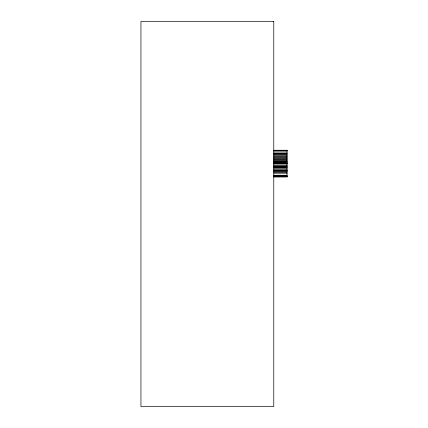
<?xml version="1.0" encoding="UTF-8"?>
<svg xmlns="http://www.w3.org/2000/svg" width="428" height="428" viewBox="0 0 428 428"><rect width="100%" height="100%" fill="white"/><g stroke="black" fill="none" stroke-linecap="round" stroke-linejoin="round"><path stroke-width="0.64" d="M273.77 150.26L287.054 150.228L287.054 176.999L273.77 176.999M273.77 150.362L287.054 150.319M273.77 150.399L287.054 150.399M273.77 150.469L287.054 150.469M273.77 150.881L287.054 150.881M273.77 152.058L287.054 152.058M273.77 153.374L287.054 153.374M273.77 153.893L287.054 153.893M273.77 154.62L287.054 154.62M273.77 155.658L287.054 155.658M273.77 156.348L287.054 156.348M273.77 157.178L287.054 157.178M273.77 158.044L287.054 158.044M273.77 158.906L287.054 158.906M273.77 159.633L287.054 159.633M273.77 160.463L287.054 160.463M273.77 161.158L287.054 161.158M273.77 161.779L287.054 161.779M273.77 161.88L287.054 161.88M273.77 162.228L287.054 162.228M273.77 162.956L287.054 162.956M273.77 163.234L287.054 163.234M273.77 163.368L287.054 163.368M273.77 163.507L287.054 163.544M273.77 164.063L287.054 164.063M273.77 165.583L287.054 165.583M273.77 166.241L287.054 166.241M273.77 166.727L287.054 166.727M273.77 167.177L287.054 167.177M273.77 167.765L287.054 167.765M273.77 168.835L287.054 168.835M273.77 169.873L287.054 169.873M273.77 170.633L287.054 170.633M273.77 171.462L287.054 171.462M273.77 172.297L287.054 172.297M273.77 173.196L287.054 173.196M273.77 175.234L287.054 175.234M273.77 175.892L287.054 175.892M273.77 176.133L287.054 176.133M273.77 176.202L287.054 176.202M273.77 176.272L287.054 176.272M273.77 176.379L287.054 176.379M273.77 176.411L287.054 176.411M273.77 176.513L287.054 176.55M273.77 21.4L140.946 21.4L140.946 406.6L273.77 406.6L273.77 21.4M287.054 170.772L273.77 170.772L287.054 170.809"/></g></svg>
